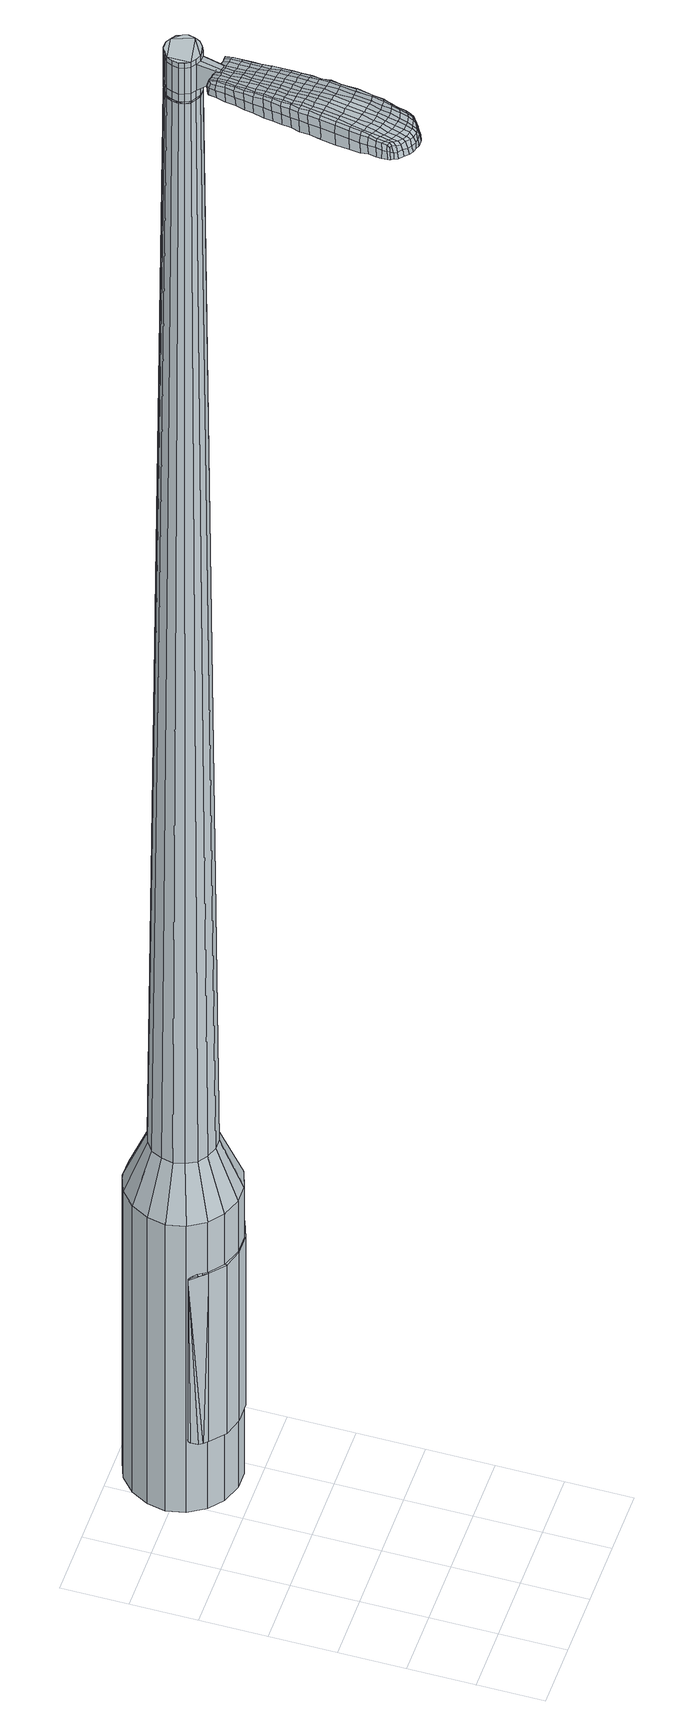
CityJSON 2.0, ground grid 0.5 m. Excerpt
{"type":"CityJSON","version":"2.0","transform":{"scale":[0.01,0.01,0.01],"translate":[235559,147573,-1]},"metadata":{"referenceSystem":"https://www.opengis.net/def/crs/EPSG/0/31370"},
"CityObjects":{
"object1":{"type":"GenericCityObject","attributes":{"cluster":398,"mean_distance_to_centroid":0.287,"new_centroid_x":235559.82,"new_centroid_y":147575.56,"mean_distance_to_camera":10.34,"H1":9.13,"H2":9,"Z_final":113.39,"cluster2":-1,"proj_x":235552.61,"proj_y":147574.4,"id_line":65031,"bearing_l":350.89,"distance":7.3,"orientation":"right","G_obj":260.89},"geometry":[{"type":"MultiSurface","lod":"2","boundaries":[[[0,1,2,3]],[[1,4,5,2]],[[4,6,7,5]],[[6,8,9,7]],[[8,10,11,9]],[[10,12,13,11]],[[12,14,15,13]],[[14,16,17,15]],[[16,18,19,17]],[[18,20,21,19]],[[20,22,23,21]],[[22,24,25,23]],[[24,26,27,25]],[[26,28,29,27]],[[28,30,31,29]],[[30,32,33,31]],[[32,34,35,33]],[[34,0,3,35]],[[36,37,38,39]],[[38,40,41,42]],[[41,43,42]],[[42,44,45,46]],[[45,47,46]],[[46,48,49,50]],[[49,51,50]],[[42,46,50,38]],[[50,52,39,38]],[[53,36,39]],[[2,5,7,35]],[[7,9,11,15]],[[11,13,15]],[[15,17,19,23]],[[19,21,23]],[[23,25,27,31]],[[27,29,31]],[[15,23,31,7]],[[31,33,35,7]],[[3,2,35]],[[1,0,54,55]],[[0,34,56,54]],[[34,32,57,56]],[[32,30,58,57]],[[30,28,59,58]],[[28,26,60,59]],[[26,24,61,60]],[[24,22,62,61]],[[22,20,63,62]],[[20,18,64,63]],[[18,16,65,64]],[[16,14,66,65]],[[14,12,67,66]],[[12,10,68,67]],[[10,8,69,68]],[[8,6,70,69]],[[6,4,71,70]],[[4,1,55,71]],[[55,54,72,73]],[[54,56,74,72]],[[56,57,75,74]],[[57,58,76,75]],[[58,59,77,76]],[[59,60,78,77]],[[60,61,79,78]],[[61,62,80,79]],[[62,63,81,80]],[[63,64,82,81]],[[64,65,83,82]],[[65,66,84,83]],[[66,67,85,84]],[[67,68,86,85]],[[68,69,87,86]],[[69,70,88,87]],[[70,71,89,88]],[[71,55,73,89]],[[90,91,92,73]],[[93,94,91,90]],[[95,96,94,93]],[[97,98,96,95]],[[77,99,98,97]],[[100,101,99,77]],[[79,102,101,100]],[[103,104,102,79]],[[81,105,104,103]],[[106,107,105,81]],[[108,109,107,106]],[[84,110,109,108]],[[111,112,110,84]],[[86,113,112,111]],[[114,115,113,86]],[[88,116,115,114]],[[117,118,116,88]],[[73,92,118,117]],[[119,120,121,122]],[[123,119,122,124]],[[125,123,124,126]],[[127,125,126,128]],[[129,127,128,130]],[[131,129,130,132]],[[133,131,132,134]],[[135,133,134,136]],[[137,135,136,138]],[[139,137,138,140]],[[141,139,140,142]],[[143,141,142,144]],[[145,143,144,146]],[[147,145,146,148]],[[149,147,148,150]],[[151,149,150,152]],[[72,90,73]],[[72,74,93,90]],[[74,75,95,93]],[[75,76,97,95]],[[76,77,97]],[[78,100,77]],[[78,79,100]],[[80,103,79]],[[80,81,103]],[[82,106,81]],[[82,83,108,106]],[[83,84,108]],[[85,111,84]],[[85,86,111]],[[87,114,86]],[[87,88,114]],[[89,117,88]],[[89,73,117]],[[153,92,91]],[[154,118,92]],[[154,116,118]],[[155,115,116]],[[155,113,115]],[[156,112,113]],[[156,110,112]],[[157,109,110]],[[157,158,107,109]],[[158,105,107]],[[159,104,105]],[[159,102,104]],[[160,101,102]],[[160,99,101]],[[161,98,99]],[[161,162,96,98]],[[162,163,94,96]],[[163,153,91,94]],[[39,52,151,164]],[[92,153,165,152]],[[53,39,164,120]],[[153,163,121,165]],[[36,53,120,119]],[[163,162,122,121]],[[37,36,119,123]],[[162,161,124,122]],[[38,37,123,125]],[[161,99,126,124]],[[40,38,125,127]],[[99,160,128,126]],[[41,40,127,129]],[[160,102,130,128]],[[43,41,129,131]],[[102,159,132,130]],[[42,43,131,133]],[[159,105,134,132]],[[44,42,133,135]],[[105,158,136,134]],[[45,44,135,137]],[[158,157,138,136]],[[47,45,137,139]],[[157,110,140,138]],[[46,47,139,141]],[[110,156,142,140]],[[48,46,141,143]],[[156,113,144,142]],[[49,48,143,145]],[[113,155,146,144]],[[51,49,145,147]],[[155,116,148,146]],[[50,51,147,149]],[[116,154,150,148]],[[52,50,149,151]],[[154,92,152,150]],[[151,152,166,167]],[[152,165,168,166]],[[165,121,169,168]],[[121,120,170,169]],[[120,164,171,170]],[[164,151,167,171]],[[172,173,174,175]],[[176,172,175,177]],[[172,176,178,179]],[[173,172,179,180]],[[181,182,183,184]],[[185,181,184,186]],[[181,185,187,188]],[[182,181,188,189]],[[190,191,192,193]],[[194,190,193,195]],[[190,194,196,197]],[[191,190,197,198]],[[199,200,201,202]],[[203,199,202,204]],[[199,203,205,206]],[[200,199,206,207]],[[208,209,210,211]],[[212,208,211,213]],[[208,212,214,215]],[[209,208,215,216]],[[217,218,219,220]],[[221,217,220,222]],[[217,221,223,224]],[[218,217,224,225]],[[226,227,228,229]],[[218,226,229,219]],[[226,218,225,230]],[[227,226,230,231]],[[232,233,234,235]],[[227,232,235,228]],[[232,227,231,236]],[[233,232,236,237]],[[238,176,177,239]],[[233,238,239,234]],[[238,233,237,240]],[[176,238,240,178]],[[241,242,243,244]],[[245,241,244,246]],[[241,245,247,248]],[[242,241,248,249]],[[250,251,252,253]],[[242,250,253,243]],[[250,242,249,254]],[[251,250,254,255]],[[256,257,258,259]],[[251,256,259,252]],[[256,251,255,260]],[[257,256,260,261]],[[262,263,264,265]],[[257,262,265,258]],[[262,257,261,266]],[[263,262,266,267]],[[268,173,180,269]],[[263,268,269,264]],[[268,263,267,270]],[[173,268,270,174]],[[271,272,273,274]],[[275,271,274,276]],[[271,275,277,278]],[[272,271,278,279]],[[280,281,282,283]],[[272,280,283,273]],[[280,272,279,284]],[[281,280,284,285]],[[286,287,288,289]],[[281,286,289,282]],[[286,281,285,290]],[[287,286,290,291]],[[292,185,186,293]],[[287,292,293,288]],[[292,287,291,294]],[[185,292,294,187]],[[295,296,297,298]],[[299,295,298,300]],[[295,299,301,302]],[[296,295,302,303]],[[304,305,306,307]],[[296,304,307,297]],[[304,296,303,308]],[[305,304,308,309]],[[310,311,312,313]],[[305,310,313,306]],[[310,305,309,314]],[[311,310,314,315]],[[316,317,318,319]],[[311,316,319,312]],[[316,311,315,320]],[[317,316,320,321]],[[322,182,189,323]],[[317,322,323,318]],[[322,317,321,324]],[[182,322,324,183]],[[325,211,210,326]],[[327,325,326,328]],[[325,327,329,330]],[[211,325,330,213]],[[331,327,328,332]],[[333,331,332,334]],[[331,333,335,336]],[[327,331,336,329]],[[337,333,334,338]],[[339,337,338,340]],[[337,339,341,342]],[[333,337,342,335]],[[343,339,340,344]],[[345,343,344,346]],[[343,345,347,348]],[[339,343,348,341]],[[349,345,346,350]],[[200,349,350,201]],[[349,200,207,351]],[[345,349,351,347]],[[352,353,198,197]],[[354,352,197,196]],[[352,354,355,356]],[[353,352,356,357]],[[358,359,357,356]],[[360,358,356,355]],[[358,360,361,362]],[[359,358,362,363]],[[364,365,363,362]],[[366,364,362,361]],[[364,366,367,368]],[[365,364,368,369]],[[370,371,369,368]],[[372,370,368,367]],[[370,372,205,203]],[[371,370,203,204]],[[373,374,375,376]],[[275,373,376,277]],[[373,275,276,377]],[[374,373,377,378]],[[379,194,195,380]],[[374,379,380,375]],[[379,374,378,381]],[[194,379,381,196]],[[382,383,384,385]],[[221,382,385,223]],[[382,221,222,386]],[[383,382,386,387]],[[388,389,390,391]],[[383,388,391,384]],[[388,383,387,392]],[[389,388,392,393]],[[394,191,198,395]],[[389,394,395,390]],[[394,389,393,396]],[[191,394,396,192]],[[397,398,399,400]],[[179,397,400,180]],[[397,179,178,401]],[[398,397,401,402]],[[403,404,405,406]],[[398,403,406,399]],[[403,398,402,407]],[[404,403,407,408]],[[409,202,201,410]],[[404,409,410,405]],[[409,404,408,411]],[[202,409,411,204]],[[412,413,414,415]],[[184,412,415,186]],[[412,184,183,416]],[[413,412,416,417]],[[418,206,205,419]],[[413,418,419,414]],[[418,413,417,420]],[[206,418,420,207]],[[421,422,423,424]],[[299,421,424,301]],[[421,299,300,425]],[[422,421,425,426]],[[427,212,213,428]],[[422,427,428,423]],[[427,422,426,429]],[[212,427,429,214]],[[430,431,432,433]],[[245,430,433,247]],[[430,245,246,434]],[[431,430,434,435]],[[436,437,438,439]],[[431,436,439,432]],[[436,431,435,440]],[[437,436,440,441]],[[442,209,216,443]],[[437,442,443,438]],[[442,437,441,444]],[[209,442,444,210]],[[445,446,435,434]],[[244,445,434,246]],[[445,244,243,447]],[[446,445,447,448]],[[449,450,441,440]],[[446,449,440,435]],[[449,446,448,451]],[[450,449,451,452]],[[453,326,210,444]],[[450,453,444,441]],[[453,450,452,454]],[[326,453,454,328]],[[455,456,457,458]],[[302,455,458,303]],[[455,302,301,424]],[[456,455,424,423]],[[459,330,329,460]],[[456,459,460,457]],[[459,456,423,428]],[[330,459,428,213]],[[461,462,448,447]],[[253,461,447,243]],[[461,253,252,463]],[[462,461,463,464]],[[465,466,452,451]],[[462,465,451,448]],[[465,462,464,467]],[[466,465,467,468]],[[469,332,328,454]],[[466,469,454,452]],[[469,466,468,470]],[[332,469,470,334]],[[471,472,473,474]],[[308,471,474,309]],[[471,308,303,458]],[[472,471,458,457]],[[475,336,335,476]],[[472,475,476,473]],[[475,472,457,460]],[[336,475,460,329]],[[477,478,464,463]],[[259,477,463,252]],[[477,259,258,479]],[[478,477,479,480]],[[481,482,468,467]],[[478,481,467,464]],[[481,478,480,483]],[[482,481,483,484]],[[485,338,334,470]],[[482,485,470,468]],[[485,482,484,486]],[[338,485,486,340]],[[487,488,489,490]],[[314,487,490,315]],[[487,314,309,474]],[[488,487,474,473]],[[491,342,341,492]],[[488,491,492,489]],[[491,488,473,476]],[[342,491,476,335]],[[493,494,480,479]],[[265,493,479,258]],[[493,265,264,495]],[[494,493,495,496]],[[497,498,484,483]],[[494,497,483,480]],[[497,494,496,499]],[[498,497,499,500]],[[501,344,340,486]],[[498,501,486,484]],[[501,498,500,502]],[[344,501,502,346]],[[503,504,505,506]],[[320,503,506,321]],[[503,320,315,490]],[[504,503,490,489]],[[507,348,347,508]],[[504,507,508,505]],[[507,504,489,492]],[[348,507,492,341]],[[509,510,496,495]],[[269,509,495,264]],[[509,269,180,400]],[[510,509,400,399]],[[511,512,500,499]],[[510,511,499,496]],[[511,510,399,406]],[[512,511,406,405]],[[513,350,346,502]],[[512,513,502,500]],[[513,512,405,410]],[[350,513,410,201]],[[514,515,417,416]],[[324,514,416,183]],[[514,324,321,506]],[[515,514,506,505]],[[516,351,207,420]],[[515,516,420,417]],[[516,515,505,508]],[[351,516,508,347]],[[517,518,378,377]],[[274,517,377,276]],[[517,274,273,519]],[[518,517,519,520]],[[521,354,196,381]],[[518,521,381,378]],[[521,518,520,522]],[[354,521,522,355]],[[523,524,525,526]],[[224,523,526,225]],[[523,224,223,385]],[[524,523,385,384]],[[527,528,529,530]],[[524,527,530,525]],[[527,524,384,391]],[[528,527,391,390]],[[531,353,357,532]],[[528,531,532,529]],[[531,528,390,395]],[[353,531,395,198]],[[533,534,520,519]],[[283,533,519,273]],[[533,283,282,535]],[[534,533,535,536]],[[537,360,355,522]],[[534,537,522,520]],[[537,534,536,538]],[[360,537,538,361]],[[539,540,541,542]],[[230,539,542,231]],[[539,230,225,526]],[[540,539,526,525]],[[543,544,545,546]],[[540,543,546,541]],[[543,540,525,530]],[[544,543,530,529]],[[547,359,363,548]],[[544,547,548,545]],[[547,544,529,532]],[[359,547,532,357]],[[549,550,536,535]],[[289,549,535,282]],[[549,289,288,551]],[[550,549,551,552]],[[553,366,361,538]],[[550,553,538,536]],[[553,550,552,554]],[[366,553,554,367]],[[555,556,557,558]],[[236,555,558,237]],[[555,236,231,542]],[[556,555,542,541]],[[559,560,561,562]],[[556,559,562,557]],[[559,556,541,546]],[[560,559,546,545]],[[563,365,369,564]],[[560,563,564,561]],[[563,560,545,548]],[[365,563,548,363]],[[565,566,552,551]],[[293,565,551,288]],[[565,293,186,415]],[[566,565,415,414]],[[567,372,367,554]],[[566,567,554,552]],[[567,566,414,419]],[[372,567,419,205]],[[568,569,402,401]],[[240,568,401,178]],[[568,240,237,558]],[[569,568,558,557]],[[570,571,408,407]],[[569,570,407,402]],[[570,569,557,562]],[[571,570,562,561]],[[572,371,204,411]],[[571,572,411,408]],[[572,571,561,564]],[[371,572,564,369]],[[573,574,575,576]],[[576,575,577,578]],[[579,577,575,580]],[[580,575,574,581]],[[582,583,584,585]],[[585,584,586,587]],[[588,586,584,589]],[[589,584,583,590]],[[591,592,593,594]],[[594,593,595,596]],[[597,595,593,598]],[[598,593,592,599]],[[600,601,602,603]],[[603,602,604,605]],[[606,604,602,607]],[[607,602,601,608]],[[609,610,611,612]],[[612,611,613,614]],[[615,613,611,616]],[[616,611,610,617]],[[618,619,620,621]],[[621,620,622,623]],[[624,622,620,625]],[[625,620,619,626]],[[627,628,629,630]],[[630,629,619,618]],[[626,619,629,631]],[[631,629,628,632]],[[633,634,635,636]],[[636,635,628,627]],[[632,628,635,637]],[[637,635,634,638]],[[578,577,639,640]],[[640,639,634,633]],[[638,634,639,641]],[[641,639,577,579]],[[642,643,644,645]],[[645,644,646,647]],[[648,646,644,649]],[[649,644,643,650]],[[651,652,653,654]],[[654,653,643,642]],[[650,643,653,655]],[[655,653,652,656]],[[657,658,659,660]],[[660,659,652,651]],[[656,652,659,661]],[[661,659,658,662]],[[663,664,665,666]],[[666,665,658,657]],[[662,658,665,667]],[[667,665,664,668]],[[581,574,669,670]],[[670,669,664,663]],[[668,664,669,671]],[[671,669,574,573]],[[672,673,674,675]],[[675,674,676,677]],[[678,676,674,679]],[[679,674,673,680]],[[681,682,683,684]],[[684,683,673,672]],[[680,673,683,685]],[[685,683,682,686]],[[687,688,689,690]],[[690,689,682,681]],[[686,682,689,691]],[[691,689,688,692]],[[587,586,693,694]],[[694,693,688,687]],[[692,688,693,695]],[[695,693,586,588]],[[696,697,698,699]],[[699,698,700,701]],[[702,700,698,703]],[[703,698,697,704]],[[705,706,707,708]],[[708,707,697,696]],[[704,697,707,709]],[[709,707,706,710]],[[711,712,713,714]],[[714,713,706,705]],[[710,706,713,715]],[[715,713,712,716]],[[717,718,719,720]],[[720,719,712,711]],[[716,712,719,721]],[[721,719,718,722]],[[590,583,723,724]],[[724,723,718,717]],[[722,718,723,725]],[[725,723,583,582]],[[609,612,726,727]],[[727,726,728,729]],[[730,728,726,170]],[[170,726,612,614]],[[729,728,731,732]],[[732,731,733,734]],[[735,733,731,736]],[[736,731,728,730]],[[734,733,737,738]],[[738,737,739,740]],[[741,739,737,742]],[[742,737,733,735]],[[740,739,743,744]],[[744,743,745,746]],[[747,745,743,748]],[[748,743,739,741]],[[746,745,749,750]],[[750,749,601,600]],[[608,601,749,751]],[[751,749,745,747]],[[599,752,753,598]],[[598,753,754,597]],[[755,754,753,756]],[[756,753,752,757]],[[757,758,759,756]],[[756,759,760,755]],[[761,760,759,762]],[[762,759,758,763]],[[763,764,765,762]],[[762,765,766,761]],[[767,766,765,768]],[[768,765,764,769]],[[769,770,771,768]],[[768,771,772,767]],[[606,772,771,604]],[[604,771,770,605]],[[773,774,775,776]],[[776,775,676,678]],[[677,676,775,777]],[[777,775,774,778]],[[596,595,779,780]],[[780,779,774,773]],[[778,774,779,781]],[[781,779,595,597]],[[782,783,784,785]],[[785,784,622,624]],[[623,622,784,786]],[[786,784,783,787]],[[788,789,790,791]],[[791,790,783,782]],[[787,783,790,792]],[[792,790,789,793]],[[599,592,794,795]],[[795,794,789,788]],[[793,789,794,796]],[[796,794,592,591]],[[797,798,799,800]],[[800,799,580,581]],[[579,580,799,801]],[[801,799,798,802]],[[803,804,805,806]],[[806,805,798,797]],[[802,798,805,807]],[[807,805,804,808]],[[600,603,809,810]],[[810,809,804,803]],[[808,804,809,811]],[[811,809,603,605]],[[812,813,814,815]],[[815,814,585,587]],[[582,585,814,816]],[[816,814,813,817]],[[606,607,818,819]],[[819,818,813,812]],[[817,813,818,820]],[[820,818,607,608]],[[821,822,823,824]],[[824,823,700,702]],[[701,700,823,825]],[[825,823,822,826]],[[614,613,827,828]],[[828,827,822,821]],[[826,822,827,829]],[[829,827,613,615]],[[830,831,832]],[[832,831,646,648]],[[647,646,831,833]],[[833,831,834]],[[835,836,837,838]],[[838,837,831,830]],[[834,831,837,839]],[[839,837,836,840]],[[617,610,841,842]],[[842,841,836,835]],[[840,836,841,843]],[[843,841,610,609]],[[834,844,845,833]],[[833,845,645,647]],[[642,645,845,846]],[[846,845,844,847]],[[840,848,849,839]],[[839,849,844,834]],[[847,844,849,850]],[[850,849,848,851]],[[609,727,852,843]],[[843,852,848,840]],[[851,848,852,853]],[[853,852,727,729]],[[854,855,856,857]],[[857,856,703,704]],[[702,703,856,824]],[[824,856,855,821]],[[730,170,858,859]],[[859,858,855,854]],[[821,855,858,828]],[[828,858,170,614]],[[847,860,846]],[[846,860,654,642]],[[651,654,860,861]],[[861,860,862]],[[851,863,864,850]],[[850,864,860,847]],[[862,860,864,865]],[[865,864,863,866]],[[729,732,867,853]],[[853,867,863,851]],[[866,863,867,868]],[[868,867,732,734]],[[869,870,871,872]],[[872,871,709,710]],[[704,709,871,857]],[[857,871,870,854]],[[735,736,873,874]],[[874,873,870,869]],[[854,870,873,859]],[[859,873,736,730]],[[862,875,876,861]],[[861,876,660,651]],[[657,660,876,877]],[[877,876,875,878]],[[866,879,880,865]],[[865,880,875,862]],[[878,875,880,881]],[[881,880,879,882]],[[734,738,883,868]],[[868,883,879,866]],[[882,879,883,884]],[[884,883,738,740]],[[885,886,887,888]],[[888,887,715,716]],[[710,715,887,872]],[[872,887,886,869]],[[741,742,889,890]],[[890,889,886,885]],[[869,886,889,874]],[[874,889,742,735]],[[878,891,892,877]],[[877,892,666,657]],[[663,666,892,893]],[[893,892,891,894]],[[882,895,896,881]],[[881,896,891,878]],[[894,891,896,897]],[[897,896,895,898]],[[740,744,899,884]],[[884,899,895,882]],[[898,895,899,900]],[[900,899,744,746]],[[901,902,903,904]],[[904,903,721,722]],[[716,721,903,888]],[[888,903,902,885]],[[747,748,905,906]],[[906,905,902,901]],[[885,902,905,890]],[[890,905,748,741]],[[894,907,908,893]],[[893,908,670,663]],[[581,670,908,800]],[[800,908,907,797]],[[898,909,910,897]],[[897,910,907,894]],[[797,907,910,806]],[[806,910,909,803]],[[746,750,911,900]],[[900,911,909,898]],[[803,909,911,810]],[[810,911,750,600]],[[817,912,913,816]],[[816,913,725,582]],[[722,725,913,904]],[[904,913,912,901]],[[608,751,914,820]],[[820,914,912,817]],[[901,912,914,906]],[[906,914,751,747]],[[778,915,916,777]],[[777,916,675,677]],[[672,675,916,917]],[[917,916,915,918]],[[597,754,919,781]],[[781,919,915,778]],[[918,915,919,920]],[[920,919,754,755]],[[921,922,923,924]],[[924,923,625,626]],[[624,625,923,785]],[[785,923,922,782]],[[925,926,927,928]],[[928,927,922,921]],[[782,922,927,791]],[[791,927,926,788]],[[757,752,929,930]],[[930,929,926,925]],[[788,926,929,795]],[[795,929,752,599]],[[918,931,932,917]],[[917,932,684,672]],[[681,684,932,933]],[[933,932,931,934]],[[755,760,935,920]],[[920,935,931,918]],[[934,931,935,936]],[[936,935,760,761]],[[937,938,939,940]],[[940,939,631,632]],[[626,631,939,924]],[[924,939,938,921]],[[941,942,943,944]],[[944,943,938,937]],[[921,938,943,928]],[[928,943,942,925]],[[763,758,945,946]],[[946,945,942,941]],[[925,942,945,930]],[[930,945,758,757]],[[934,947,948,933]],[[933,948,690,681]],[[687,690,948,949]],[[949,948,947,950]],[[761,766,951,936]],[[936,951,947,934]],[[950,947,951,952]],[[952,951,766,767]],[[953,954,955,956]],[[956,955,637,638]],[[632,637,955,940]],[[940,955,954,937]],[[957,958,959,960]],[[960,959,954,953]],[[937,954,959,944]],[[944,959,958,941]],[[769,764,961,962]],[[962,961,958,957]],[[941,958,961,946]],[[946,961,764,763]],[[950,963,964,949]],[[949,964,694,687]],[[587,694,964,815]],[[815,964,963,812]],[[767,772,965,952]],[[952,965,963,950]],[[812,963,965,819]],[[819,965,772,606]],[[802,966,967,801]],[[801,967,641,579]],[[638,641,967,956]],[[956,967,966,953]],[[808,968,969,807]],[[807,969,966,802]],[[953,966,969,960]],[[960,969,968,957]],[[605,770,970,811]],[[811,970,968,808]],[[957,968,970,962]],[[962,970,770,769]],[[573,576,175,174]],[[576,578,177,175]],[[588,589,188,187]],[[589,590,189,188]],[[591,594,193,192]],[[594,596,195,193]],[[615,616,215,214]],[[616,617,216,215]],[[618,621,220,219]],[[621,623,222,220]],[[627,630,229,228]],[[630,618,219,229]],[[633,636,235,234]],[[636,627,228,235]],[[578,640,239,177]],[[640,633,234,239]],[[648,649,248,247]],[[649,650,249,248]],[[650,655,254,249]],[[655,656,255,254]],[[656,661,260,255]],[[661,662,261,260]],[[662,667,266,261]],[[667,668,267,266]],[[668,671,270,267]],[[671,573,174,270]],[[678,679,278,277]],[[679,680,279,278]],[[680,685,284,279]],[[685,686,285,284]],[[686,691,290,285]],[[691,692,291,290]],[[692,695,294,291]],[[695,588,187,294]],[[696,699,298,297]],[[699,701,300,298]],[[705,708,307,306]],[[708,696,297,307]],[[711,714,313,312]],[[714,705,306,313]],[[717,720,319,318]],[[720,711,312,319]],[[590,724,323,189]],[[724,717,318,323]],[[773,776,376,375]],[[776,678,277,376]],[[596,780,380,195]],[[780,773,375,380]],[[623,786,386,222]],[[786,787,387,386]],[[787,792,392,387]],[[792,793,393,392]],[[793,796,396,393]],[[796,591,192,396]],[[701,825,425,300]],[[825,826,426,425]],[[826,829,429,426]],[[829,615,214,429]],[[830,832,433,432]],[[832,648,247,433]],[[835,838,439,438]],[[838,830,432,439]],[[617,842,443,216]],[[842,835,438,443]],[[971,972,973,974]],[[975,976,974,973]],[[977,978,979,980]],[[981,982,983,984]],[[972,985,986,973]],[[987,975,973,986]],[[988,977,980,989]],[[990,991,982,981]],[[985,992,993,986]],[[993,994,987,986]],[[995,988,989,996]],[[997,991,990,998]],[[992,999,1000,993]],[[1000,1001,994,993]],[[1002,995,996,1003]],[[1004,997,998,1005]],[[1006,1007,1008,1009]],[[1010,1011,1007,1006]],[[1010,1012,1013,1011]],[[1012,1014,1015,1013]],[[1016,1017,1018,1019]],[[1020,1021,1017,1016]],[[1022,1023,1021,1020]],[[1024,1025,1023,1022]],[[1019,1008,1007,1016]],[[1016,1007,1011,1020]],[[1011,1013,1022,1020]],[[1013,1015,1024,1022]],[[980,979,976,975]],[[989,980,975,987]],[[994,996,989,987]],[[1001,1003,996,994]],[[981,984,978,977]],[[990,981,977,988]],[[998,990,988,995]],[[1005,998,995,1002]],[[982,1006,1009,983]],[[991,1010,1006,982]],[[1012,1010,991,997]],[[1014,1012,997,1004]],[[1026,1027,1028,1029]],[[1028,1030,1031,1032]],[[1028,1032,1033,1034]],[[1028,1034,1029]],[[1035,1026,1029,1036]],[[1037,1036,1029,1038]],[[1039,1038,1029]],[[1040,1028,1027,1041]],[[1042,1040,1041,1043]],[[1044,1042,1043,1045]],[[1046,1044,1045,1047]],[[1048,1046,1047,1049]],[[1049,1050,1051,1052]],[[1049,1052,1053,1054]],[[1049,1054,1055,1056]],[[1055,1057,1058,1059]],[[1055,1059,1060,1061]],[[1055,1061,1056]],[[1049,1056,1048]],[[1062,1063,1027,1026]],[[1064,1065,1030,1028]],[[1066,1067,1039,1029]],[[1063,1068,1041,1027]],[[1069,1064,1028,1040]],[[1068,1070,1043,1041]],[[1071,1069,1040,1042]],[[1070,1072,1045,1043]],[[1073,1071,1042,1044]],[[1072,1074,1047,1045]],[[1075,1073,1044,1046]],[[1074,1076,1049,1047]],[[1077,1075,1046,1048]],[[1076,1078,1050,1049]],[[1079,1080,1057,1055]],[[1081,1077,1048,1056]],[[1051,1050,1078,1082]],[[1052,1051,1082,1083]],[[1053,1052,1083,1084]],[[1054,1053,1084,1085]],[[1055,1054,1085,1079]],[[1086,1062,1026,1035]],[[1087,1086,1035,1036]],[[1088,1087,1036,1037]],[[1089,1088,1037,1038]],[[1067,1089,1038,1039]],[[1031,1030,1065,1090]],[[1058,1057,1080,1091]],[[1032,1031,1090,1092]],[[1033,1032,1092,1093]],[[1034,1033,1093,1094]],[[1029,1034,1094,1066]],[[1059,1058,1091,1095]],[[1060,1059,1095,1096]],[[1061,1060,1096,1097]],[[1056,1061,1097,1081]]]}]}
},
"vertices":[
[77,212,384],[63,217,384],[63,217,96],[77,212,96],[52,226,384],[52,226,96],[44,239,384],[44,239,96],[41,253,384],[41,253,96],[44,267,384],[44,267,96],[51,280,384],[51,280,96],[62,290,384],[62,290,96],[76,295,384],[76,295,96],[90,295,384],[90,295,96],[104,291,384],[104,291,96],[115,281,384],[115,281,96],[123,269,384],[123,269,96],[126,254,384],[126,254,96],[123,240,384],[123,240,96],[116,227,384],[116,227,96],[105,217,384],[105,217,96],[91,212,384],[91,212,96],[90,242,1524],[94,245,1524],[96,249,1524],[81,240,1524],[97,254,1524],[96,258,1524],[90,265,1524],[94,262,1524],[86,267,1524],[81,267,1524],[73,262,1524],[77,265,1524],[71,258,1524],[70,253,1524],[73,245,1524],[71,249,1524],[77,242,1524],[86,240,1524],[80,229,429],[71,232,429],[88,229,429],[96,232,429],[103,238,429],[107,245,429],[109,254,429],[107,263,429],[103,270,429],[96,276,429],[87,278,429],[79,278,429],[71,275,429],[64,270,429],[60,262,429],[58,253,429],[60,245,429],[64,237,429],[81,240,1483],[77,242,1483],[86,240,1483],[90,242,1483],[94,245,1483],[96,249,1483],[97,254,1483],[96,258,1483],[94,262,1483],[90,265,1483],[86,267,1483],[81,267,1483],[77,265,1483],[73,262,1483],[71,258,1483],[70,253,1483],[71,249,1483],[73,245,1483],[81,241,1483],[81,241,1485],[77,242,1485],[86,241,1483],[86,241,1485],[90,243,1483],[90,243,1485],[93,246,1483],[93,246,1485],[96,249,1485],[96,254,1483],[96,254,1485],[96,258,1485],[93,262,1483],[93,262,1485],[90,265,1485],[86,266,1483],[86,266,1485],[81,266,1483],[81,266,1485],[77,265,1485],[74,262,1483],[74,262,1485],[71,258,1485],[71,253,1483],[71,253,1485],[71,249,1485],[74,245,1483],[74,245,1485],[90,242,1519],[86,240,1519],[86,240,1493],[90,242,1493],[94,245,1519],[94,245,1493],[96,249,1519],[96,249,1493],[97,254,1519],[97,254,1493],[96,258,1519],[96,258,1493],[94,262,1519],[94,262,1493],[90,265,1519],[90,265,1493],[86,267,1519],[86,267,1493],[81,267,1519],[81,267,1493],[77,265,1519],[77,265,1493],[73,262,1519],[73,262,1493],[71,258,1519],[71,258,1493],[70,253,1519],[70,253,1493],[71,249,1519],[71,249,1493],[73,245,1519],[73,245,1493],[77,242,1519],[77,242,1493],[81,240,1485],[73,245,1485],[70,253,1485],[73,262,1485],[81,267,1485],[86,267,1485],[94,262,1485],[97,254,1485],[94,245,1485],[90,242,1485],[86,240,1485],[81,240,1519],[81,240,1493],[75,222,1513],[75,222,1518],[78,222,1513],[82,221,1513],[82,221,1518],[78,222,1518],[47,152,1519],[49,159,1518],[47,158,1509],[46,151,1510],[46,143,1519],[44,142,1510],[47,144,1526],[49,153,1525],[50,160,1525],[85,145,1519],[86,153,1518],[85,154,1525],[84,147,1525],[84,137,1519],[83,138,1526],[86,135,1510],[87,144,1510],[88,151,1509],[56,76,1519],[53,76,1519],[53,76,1513],[56,75,1513],[61,76,1519],[61,75,1513],[61,78,1524],[57,77,1524],[53,78,1524],[68,149,1530],[69,156,1529],[66,157,1529],[65,150,1530],[67,140,1531],[63,140,1531],[70,139,1530],[72,148,1530],[73,156,1529],[81,229,1512],[78,229,1512],[78,228,1517],[80,228,1517],[84,228,1512],[83,227,1517],[84,227,1506],[81,228,1506],[78,228,1506],[39,93,1519],[39,96,1519],[38,96,1512],[38,92,1512],[40,91,1518],[38,90,1512],[40,91,1522],[41,93,1523],[41,97,1524],[40,101,1519],[40,107,1519],[39,106,1512],[38,100,1512],[41,101,1524],[42,107,1525],[41,113,1519],[42,121,1519],[40,120,1511],[39,112,1511],[42,113,1526],[43,121,1526],[44,132,1519],[42,131,1510],[45,132,1526],[63,224,1513],[62,217,1513],[63,217,1518],[64,224,1517],[65,229,1512],[65,228,1516],[64,229,1506],[62,223,1507],[60,216,1507],[60,209,1514],[58,202,1515],[60,203,1520],[61,210,1519],[59,208,1507],[57,201,1507],[57,195,1515],[55,187,1516],[57,188,1522],[58,195,1521],[55,194,1508],[53,186,1508],[53,180,1517],[52,173,1517],[53,174,1524],[55,181,1523],[52,179,1508],[50,172,1509],[50,166,1518],[52,167,1524],[49,165,1509],[74,87,1519],[75,90,1519],[74,90,1524],[73,87,1523],[74,84,1518],[73,85,1522],[75,83,1512],[76,86,1512],[77,89,1512],[77,95,1519],[78,100,1519],[77,101,1525],[75,95,1524],[78,93,1512],[79,99,1512],[79,106,1519],[81,114,1519],[79,115,1526],[78,107,1526],[81,105,1511],[82,112,1511],[83,125,1519],[81,126,1526],[84,124,1510],[93,219,1513],[92,211,1513],[93,210,1507],[94,218,1507],[93,225,1512],[94,224,1506],[92,224,1516],[92,220,1517],[91,212,1518],[92,204,1514],[91,197,1515],[92,195,1507],[93,203,1507],[90,205,1519],[90,198,1520],[90,189,1515],[89,182,1516],[91,180,1508],[91,188,1508],[89,190,1521],[88,183,1522],[89,174,1517],[88,167,1517],[89,166,1509],[90,173,1508],[87,175,1523],[86,168,1524],[87,160,1518],[88,158,1509],[86,161,1524],[80,222,1519],[77,223,1519],[78,215,1520],[76,215,1520],[81,214,1520],[82,222,1519],[77,207,1522],[75,208,1522],[76,200,1523],[73,201,1523],[79,200,1523],[80,207,1521],[75,193,1524],[72,193,1524],[74,185,1525],[71,186,1525],[77,185,1525],[78,192,1524],[73,178,1526],[70,179,1526],[72,171,1527],[68,171,1527],[75,170,1527],[76,178,1526],[70,164,1528],[67,164,1528],[74,163,1528],[57,80,1527],[54,81,1527],[61,81,1526],[62,85,1527],[58,85,1528],[54,85,1528],[59,91,1529],[55,92,1529],[63,91,1528],[64,98,1530],[60,98,1530],[56,99,1530],[61,106,1531],[58,106,1531],[65,105,1530],[67,114,1531],[63,115,1531],[59,115,1531],[65,127,1531],[61,128,1531],[69,127,1531],[72,82,1518],[70,81,1519],[70,80,1513],[73,81,1513],[72,84,1523],[69,82,1523],[65,78,1519],[66,77,1513],[65,80,1524],[40,88,1518],[41,86,1518],[42,87,1523],[41,90,1523],[39,88,1513],[40,85,1513],[44,83,1519],[46,80,1519],[47,82,1524],[44,84,1523],[43,82,1513],[46,79,1513],[49,78,1519],[50,79,1524],[49,77,1513],[51,153,1528],[53,152,1528],[54,159,1528],[52,160,1527],[49,144,1528],[51,143,1529],[55,151,1529],[58,151,1530],[60,158,1529],[57,159,1528],[54,143,1529],[57,142,1530],[62,150,1530],[63,157,1529],[60,141,1531],[83,147,1528],[80,147,1529],[79,139,1529],[81,139,1528],[83,154,1527],[81,155,1528],[76,148,1529],[75,139,1530],[77,155,1528],[93,227,1512],[91,227,1512],[90,226,1517],[92,226,1517],[93,226,1506],[91,226,1506],[87,228,1512],[87,226,1517],[88,227,1506],[66,231,1512],[68,231,1512],[67,230,1506],[65,230,1506],[67,230,1517],[68,230,1517],[70,230,1512],[73,230,1512],[72,229,1506],[69,230,1506],[70,229,1517],[73,229,1517],[75,230,1512],[75,229,1506],[75,228,1517],[66,224,1519],[67,224,1519],[64,217,1520],[66,217,1520],[69,224,1519],[72,223,1519],[68,217,1520],[71,216,1520],[75,223,1519],[73,216,1520],[91,220,1519],[89,221,1519],[88,213,1520],[90,213,1520],[86,221,1519],[85,214,1520],[63,210,1521],[64,210,1521],[61,203,1522],[63,202,1522],[67,209,1521],[69,209,1521],[65,202,1522],[68,201,1523],[72,208,1522],[71,201,1523],[89,205,1521],[87,206,1521],[86,198,1522],[88,198,1522],[84,206,1521],[83,199,1522],[60,195,1523],[61,195,1523],[58,188,1524],[60,188,1524],[64,195,1523],[67,194,1524],[62,187,1525],[65,187,1525],[69,194,1524],[68,186,1525],[88,191,1523],[85,191,1523],[85,184,1524],[87,183,1524],[82,192,1524],[81,184,1525],[57,181,1525],[58,181,1525],[55,174,1526],[57,173,1526],[61,180,1526],[64,180,1526],[59,173,1527],[62,172,1527],[67,179,1526],[65,172,1527],[86,176,1525],[84,176,1525],[83,169,1526],[85,169,1526],[80,177,1526],[79,170,1527],[54,167,1527],[55,166,1527],[58,166,1527],[61,165,1528],[64,165,1528],[84,161,1527],[82,162,1527],[78,162,1528],[72,86,1525],[70,84,1525],[73,90,1526],[71,88,1526],[66,82,1526],[67,86,1527],[42,92,1525],[43,90,1525],[43,93,1526],[42,95,1525],[45,87,1525],[47,84,1526],[48,89,1527],[45,91,1526],[50,82,1526],[51,87,1527],[74,95,1526],[72,94,1527],[75,101,1527],[73,100,1528],[68,92,1528],[69,99,1529],[42,101,1526],[44,99,1527],[44,105,1528],[43,106,1527],[46,97,1527],[48,95,1528],[50,101,1529],[47,103,1528],[52,93,1528],[53,100,1530],[77,107,1528],[74,106,1529],[78,115,1528],[76,115,1529],[70,106,1529],[71,114,1530],[44,113,1528],[45,111,1528],[46,120,1529],[45,121,1528],[48,110,1529],[51,108,1530],[52,117,1530],[49,118,1530],[54,107,1530],[56,116,1531],[80,127,1529],[77,127,1529],[73,127,1530],[47,132,1528],[49,131,1529],[51,130,1530],[54,129,1530],[58,129,1531],[49,157,1509],[51,158,1518],[49,151,1518],[48,150,1509],[48,143,1519],[46,142,1510],[49,144,1525],[51,152,1525],[52,159,1525],[83,154,1525],[84,153,1518],[83,146,1518],[82,147,1525],[82,137,1519],[81,138,1525],[84,136,1510],[85,144,1509],[86,151,1509],[53,78,1513],[53,79,1519],[57,78,1519],[56,77,1513],[60,78,1519],[60,78,1513],[60,80,1524],[57,80,1524],[54,80,1524],[66,156,1528],[69,156,1528],[68,149,1529],[65,149,1529],[67,140,1529],[63,140,1529],[70,139,1529],[71,148,1529],[72,155,1528],[78,226,1516],[78,227,1512],[80,226,1512],[80,226,1516],[83,226,1512],[83,225,1516],[83,225,1506],[80,226,1506],[77,226,1506],[40,96,1512],[41,96,1519],[41,93,1518],[40,93,1512],[41,91,1518],[40,91,1512],[42,92,1522],[43,93,1523],[43,97,1523],[41,106,1512],[42,107,1519],[42,101,1519],[40,100,1512],[43,101,1524],[44,107,1525],[42,119,1511],[44,120,1519],[43,113,1519],[41,112,1511],[44,113,1525],[45,121,1526],[46,132,1519],[44,130,1510],[47,132,1526],[65,217,1518],[63,216,1513],[65,223,1513],[66,224,1517],[66,228,1512],[67,227,1515],[65,228,1506],[64,223,1506],[62,215,1507],[62,202,1520],[60,201,1514],[62,209,1514],[63,209,1519],[60,208,1507],[59,201,1507],[58,187,1522],[57,187,1516],[59,194,1515],[60,195,1521],[57,193,1508],[55,186,1508],[55,173,1523],[54,172,1517],[55,180,1516],[57,180,1522],[54,179,1508],[52,171,1508],[52,165,1517],[54,166,1524],[51,164,1509],[72,91,1523],[74,91,1519],[73,87,1518],[72,88,1523],[72,86,1518],[71,86,1522],[73,85,1512],[74,86,1512],[75,89,1512],[75,102,1525],[76,101,1519],[75,95,1519],[74,96,1524],[76,94,1512],[77,99,1512],[78,115,1526],[79,114,1519],[77,106,1519],[76,107,1525],[79,105,1511],[80,113,1511],[81,126,1519],[79,127,1526],[82,124,1510],[91,210,1507],[90,212,1513],[91,219,1513],[92,218,1506],[91,224,1512],[92,223,1506],[91,223,1515],[90,220,1517],[89,212,1518],[90,195,1507],[89,197,1514],[90,204,1514],[91,203,1507],[89,205,1519],[88,198,1520],[89,180,1508],[87,182,1516],[88,189,1515],[89,188,1508],[87,190,1521],[86,183,1522],[87,166,1508],[86,167,1517],[87,174,1516],[88,173,1508],[85,175,1522],[85,168,1523],[85,160,1517],[86,158,1509],[84,161,1524],[79,221,1518],[77,222,1518],[78,214,1519],[76,215,1519],[81,214,1519],[77,207,1520],[75,207,1520],[76,200,1521],[73,200,1521],[79,199,1521],[80,206,1520],[75,192,1523],[72,193,1523],[74,185,1524],[71,185,1524],[77,184,1524],[78,192,1523],[72,178,1525],[70,178,1525],[71,170,1526],[68,171,1526],[75,170,1526],[76,177,1525],[70,163,1527],[67,164,1527],[74,163,1527],[54,82,1526],[57,82,1526],[61,82,1525],[62,86,1526],[58,86,1526],[55,86,1526],[56,92,1528],[59,92,1528],[63,92,1527],[64,99,1528],[60,99,1529],[57,99,1529],[58,106,1530],[61,106,1530],[65,106,1529],[66,114,1530],[63,115,1530],[59,115,1530],[61,128,1530],[65,127,1530],[68,127,1530],[70,82,1513],[69,82,1518],[71,84,1518],[72,83,1512],[70,85,1523],[68,84,1523],[65,80,1519],[65,79,1513],[65,82,1523],[44,88,1523],[43,87,1518],[42,89,1518],[43,90,1523],[41,89,1512],[42,87,1512],[48,83,1523],[47,82,1519],[45,84,1519],[46,86,1523],[44,84,1513],[47,81,1513],[50,80,1519],[51,81,1524],[50,79,1513],[54,159,1527],[53,152,1527],[52,152,1527],[53,159,1526],[50,144,1527],[51,143,1528],[60,157,1528],[59,150,1528],[56,151,1528],[57,158,1527],[54,142,1528],[57,142,1529],[62,150,1529],[63,157,1528],[60,141,1529],[78,139,1528],[80,147,1527],[81,147,1527],[80,139,1527],[82,154,1526],[81,154,1527],[76,148,1528],[74,139,1528],[77,155,1527],[89,224,1516],[90,225,1512],[91,225,1512],[91,224,1516],[92,224,1506],[91,224,1506],[87,225,1512],[86,225,1516],[87,224,1506],[67,228,1506],[67,229,1512],[66,228,1506],[67,228,1516],[68,228,1516],[72,227,1506],[72,228,1512],[70,228,1512],[69,227,1506],[70,227,1516],[73,227,1516],[75,227,1512],[75,227,1506],[75,226,1516],[67,223,1518],[67,224,1518],[65,216,1519],[66,216,1519],[72,222,1518],[69,223,1518],[68,216,1519],[71,216,1519],[74,222,1518],[73,215,1519],[88,213,1519],[89,220,1518],[90,220,1518],[89,213,1519],[86,220,1518],[85,213,1519],[64,209,1520],[62,202,1521],[63,202,1521],[69,208,1520],[67,209,1520],[65,201,1521],[68,201,1521],[72,208,1520],[71,200,1521],[86,198,1521],[87,205,1520],[88,205,1520],[87,198,1521],[84,206,1520],[83,198,1521],[62,194,1522],[61,195,1522],[59,187,1523],[60,187,1523],[67,194,1522],[64,194,1522],[63,187,1523],[65,186,1524],[69,193,1523],[68,186,1524],[84,183,1523],[85,191,1522],[86,190,1522],[85,183,1523],[82,191,1522],[81,184,1523],[59,180,1524],[58,180,1524],[56,173,1525],[57,173,1525],[64,179,1525],[61,180,1524],[60,172,1525],[63,172,1526],[67,179,1525],[66,171,1526],[82,169,1525],[83,176,1524],[85,176,1524],[84,168,1525],[80,176,1524],[79,169,1525],[56,166,1526],[55,166,1526],[61,165,1527],[58,165,1526],[64,164,1527],[81,161,1526],[83,161,1526],[78,162,1526],[69,86,1524],[71,87,1524],[72,91,1525],[70,89,1525],[65,84,1525],[66,87,1525],[44,94,1525],[44,90,1524],[43,92,1524],[43,96,1525],[48,89,1526],[48,85,1525],[46,88,1524],[46,91,1525],[51,84,1525],[51,87,1526],[71,94,1526],[73,95,1526],[74,101,1526],[72,100,1527],[67,93,1526],[68,99,1527],[45,105,1527],[45,99,1526],[44,101,1526],[44,107,1526],[50,102,1528],[49,95,1527],[47,97,1526],[48,104,1527],[52,93,1527],[53,100,1528],[74,107,1527],[75,107,1527],[77,115,1527],[75,115,1528],[70,106,1528],[71,115,1529],[47,120,1528],[46,112,1527],[45,113,1527],[46,121,1527],[53,117,1529],[51,109,1529],[48,110,1528],[50,118,1528],[54,107,1529],[56,116,1530],[77,127,1528],[78,127,1528],[73,127,1529],[49,131,1528],[48,132,1528],[55,129,1529],[52,130,1529],[58,128,1530],[65,228,1508],[72,227,1508],[66,195,1509],[58,196,1509],[62,174,1510],[53,175,1510],[55,135,1512],[46,136,1512],[48,154,1511],[58,153,1511],[52,117,1513],[50,104,1514],[41,105,1514],[43,119,1513],[79,226,1508],[74,194,1509],[70,173,1510],[64,133,1512],[67,151,1511],[61,116,1513],[59,102,1514],[85,225,1508],[81,193,1509],[79,171,1510],[73,132,1512],[76,150,1511],[68,101,1514],[70,114,1513],[92,224,1508],[89,191,1509],[87,170,1510],[82,130,1512],[85,148,1511],[76,100,1514],[79,113,1513],[48,90,1514],[49,86,1514],[42,87,1514],[40,92,1514],[57,89,1514],[56,84,1514],[65,88,1514],[63,83,1514],[73,86,1514],[70,82,1514],[51,80,1515],[54,77,1515],[53,77,1515],[47,81,1515],[55,80,1515],[55,77,1515],[60,79,1515],[56,76,1515],[64,78,1515],[57,76,1515],[119,229,334],[117,225,334],[117,225,165],[124,238,171],[119,229,165],[121,232,165],[122,235,166],[123,236,167],[124,237,169],[121,232,334],[122,235,333],[123,236,332],[124,237,331],[124,238,328],[105,216,165],[105,216,334],[91,211,165],[91,211,334],[76,211,165],[76,211,334],[62,215,165],[62,215,334],[51,225,165],[51,225,334],[48,228,334],[46,231,334],[45,234,333],[44,236,332],[43,237,331],[43,237,328],[48,228,165],[43,237,171],[43,237,169],[44,236,167],[45,234,166],[46,231,165],[116,230,334],[114,227,334],[114,227,165],[116,230,165],[121,239,171],[121,239,328],[104,218,334],[104,218,165],[91,213,334],[91,213,165],[77,213,334],[77,213,165],[64,218,334],[64,218,165],[53,226,334],[53,226,165],[51,230,334],[45,238,328],[45,238,171],[51,230,165],[49,233,334],[47,235,333],[46,237,332],[45,238,331],[118,233,334],[120,236,333],[121,238,332],[121,239,331],[118,233,165],[45,238,169],[120,236,166],[121,238,167],[121,239,169],[46,237,167],[47,235,166],[49,233,165]
]}
